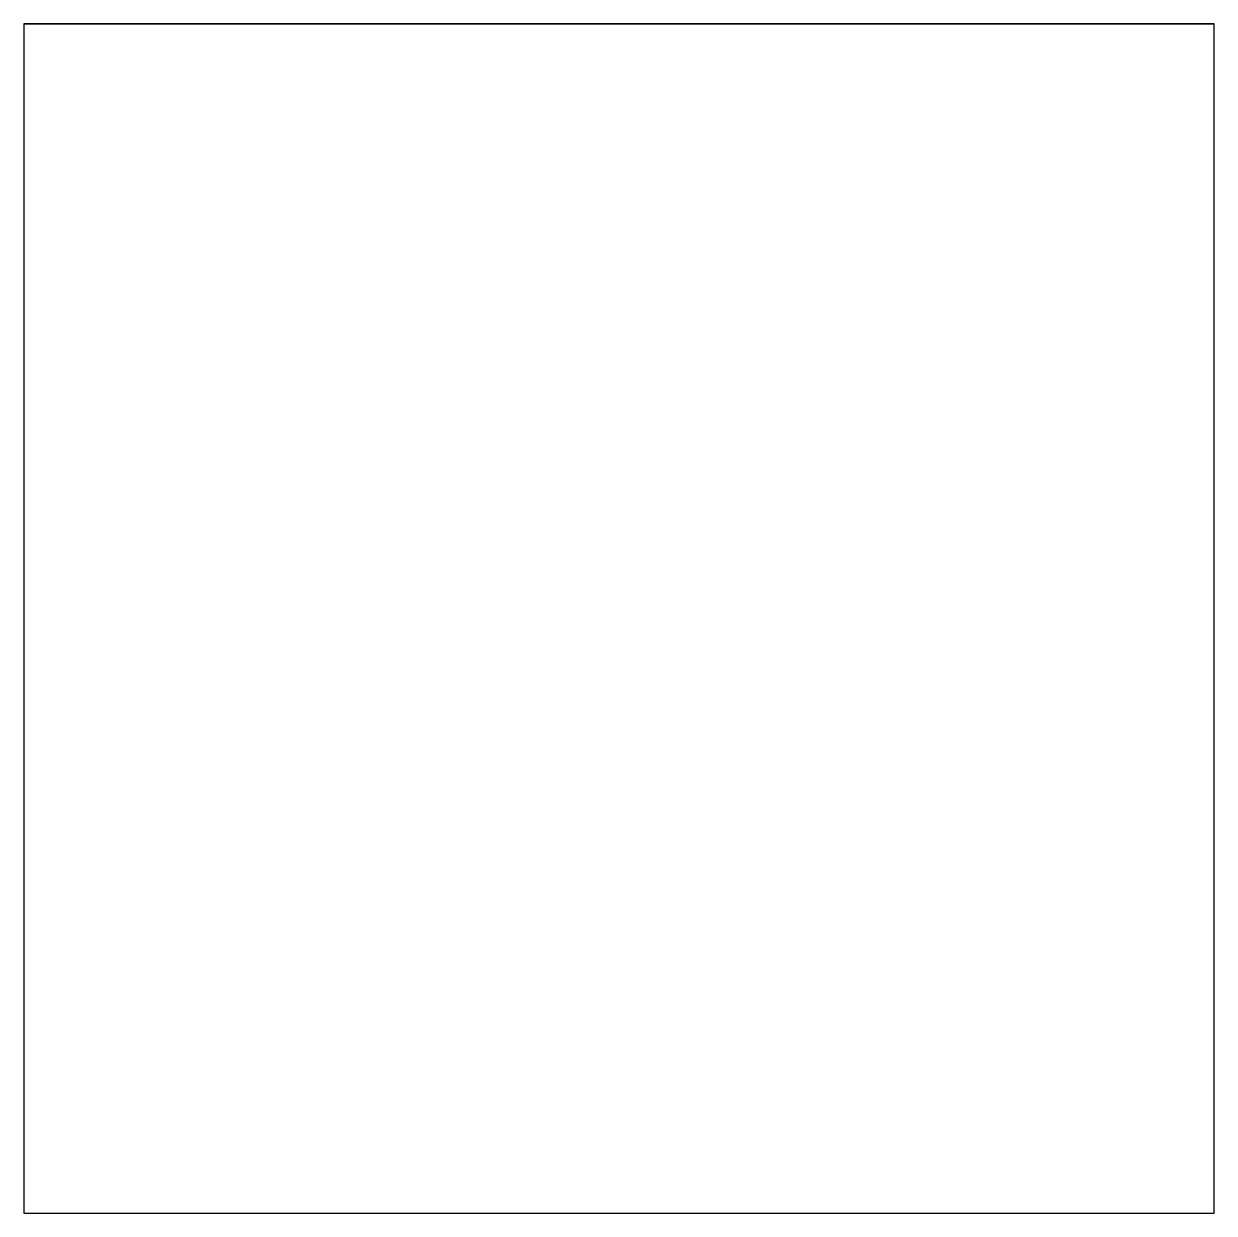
# Model space of a CAD drawing. Header units: inches. Extents: x -343 to 13887, y -13069 to -746.
# Drawn here: x 10010.3 to 10470.8, y -7180.5 to -6720.5 of the extents above; entities that cross this region are included whole.
import ezdxf

# ---------------------------------------------------------------- set-up
doc = ezdxf.new("R2010")
doc.units = ezdxf.units.IN
doc.header["$LTSCALE"] = 17
doc.header["$MEASUREMENT"] = 0
doc.layers.add('25 BOT BAR', color=12, linetype='Continuous', lineweight=25)
doc.layers.add('DOOR & WIN', color=1, linetype='Continuous', lineweight=25)

msp = doc.modelspace()

# ---------------------------------------------------------------- linework, layer by layer
at = {"layer": '25 BOT BAR'}
msp.add_line((10010.29, -6720.53), (10010.29, -7180.53), dxfattribs=at)
msp.add_lwpolyline([(10470.75, -6720.53), (10010.29, -6720.53), (10010.29, -7180.53), (10470.75, -7180.53)], close=True, dxfattribs=at)
at = {"layer": 'DOOR & WIN'}
for p, q in [((10010.29, -6720.53), (10470.75, -6720.53)), ((10470.75, -7180.53), (10470.75, -6720.53)), ((10010.29, -7180.53), (10470.75, -7180.53))]:
    msp.add_line(p, q, dxfattribs=at)

doc.saveas('drawing.dxf')
